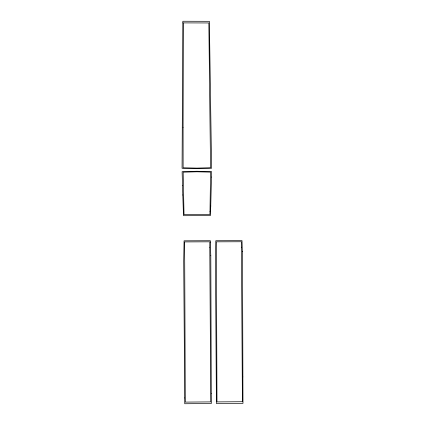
<?xml version="1.0" encoding="UTF-8"?>
<svg xmlns="http://www.w3.org/2000/svg" width="425" height="425" viewBox="0 0 425 425"><rect width="100%" height="100%" fill="white"/><g stroke="black" fill="none" stroke-linecap="round" stroke-linejoin="round"><path stroke-width="0.64" d="M242.887 376.954L242.542 260.265L242.022 240.651L215.794 240.736L215.459 260.36L216.405 403.553L242.983 403.357L242.866 376.948M182.814 22.876L182.065 168.284L196.833 168.651L211.607 168.236L209.366 21.319L182.851 21.25L182.867 22.892M210.736 206.688L211.469 177.06M210.758 206.045L210.768 205.769M210.673 208.399L210.742 206.438M210.662 208.659L210.683 208.117M209.992 211.549L210.561 172.125L196.855 171.801L183.154 172.167L184.02 214.609L209.87 214.535L209.998 211.432M210.55 211.57L210.593 210.433M210.598 210.343L210.646 209.052M210.55 211.453L210.386 215.629L183.51 215.709L183.303 210.534M210.375 242.091L210.359 240.72L184.057 240.816L183.706 261.131L184.71 397.943M210.338 242.101L210.8 255.744M183.303 210.423L182.787 194.995M182.782 194.995L182.522 185.422M182.516 185.422L182.113 171.663L196.849 171.254L211.597 171.62L211.48 177.06M211.273 393.497L211.321 403.538L184.737 403.75L184.71 397.943M211.273 393.497L210.805 255.738M242.282 251.297L242.282 251.6M183.09 127.24L183.127 167.785L196.839 168.103L210.54 167.737L208.834 22.961L183.398 22.897L183.09 127.24M209.785 247.254L210.736 401.896L185.3 402.103L184.631 241.91L209.796 241.82L209.785 247.254M241.442 247.18L242.404 401.715L216.973 401.907L216.362 241.83L241.458 241.751L241.442 247.18"/></g></svg>
